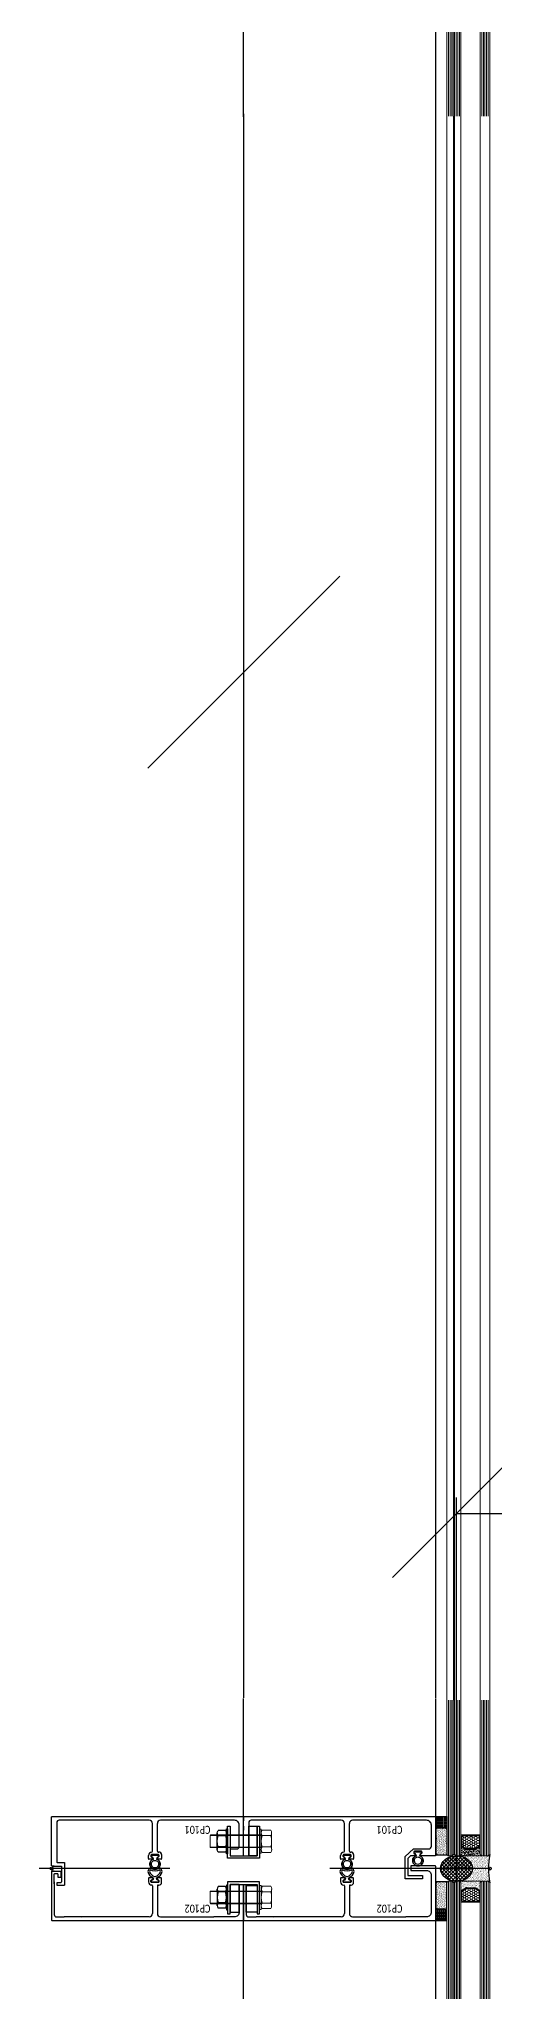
# Model space of a CAD drawing. Header units: millimetres. Extents: x 182 to 305, y 81 to 164.
# Drawn here: x 260.941 to 261.226, y 95.553 to 96.773 of the extents above; entities that cross this region are included whole.
import ezdxf

# ---------------------------------------------------------------- set-up
doc = ezdxf.new("R2010")
doc.units = ezdxf.units.MM
doc.linetypes.add('ACAD_ISO04W100', pattern=[30.5, 24, -3, 0.5, -3])
for name, color, linetype in [('Cascio-Accesorios', 7, 'Continuous'), ('Cascio-Perfil', 7, 'Continuous'), ('Cascio-Perfil Crudo', 7, 'Continuous'), ('Cascio-Rotulo', 7, 'Continuous'), ('Cascio-Silicona', 7, 'Continuous'), ('estructura', 7, 'Continuous')]:
    doc.layers.add(name, color=color, linetype=linetype)
doc.layers.add('Cascio-vidrio', color=7, linetype='Continuous', lineweight=9)
doc.layers.add('DIMENSION', color=1, linetype='Continuous', lineweight=25)
doc.styles.add('ARIALNARROW', font='ARIALN.TTF')
doc.styles.add('ROMANS', font='calibri.ttf', dxfattribs={"width": 0.8})
doc.dimstyles.new('C', dxfattribs={"dimscale": 1.5, "dimtxt": 0.15, "dimasz": 0.08, "dimexe": 0.01, "dimexo": 0, "dimgap": 0.025, "dimtad": 1, "dimzin": 0, "dimdsep": 46, "dimtxsty": 'ARIALNARROW', "dimblk": 'OBLIQUE', "dimcen": 0, "dimclrd": 256, "dimclre": 256, "dimclrt": 256, "dimadec": 0, "dimazin": 0, "dimtfac": 1.666667, "dimtofl": 0, "dimtmove": 0, "dimatfit": 0, "dimldrblk": 'OBLIQUE', "dimfxl": 0.1, "dimtolj": 1, "dimtzin": 0, "dimarcsym": 0})
pattern_1 = [(37.5, (9165.6435, 6357.9147), (-0.04000078, 1.22353309), [0, -0.9652, 0, -1.0795, 0, -1.031875]), (7.5, (9165.6435, 6357.9147), (1.1238082, 1.79206275), [0, -0.5207, 0, -0.86995, 0, -0.333375]), (327.5, (9164.8624, 6357.9147), (1.97748093, 0.00359296), [0, -0.3175, 0, -1.143, 0, -1.49225]), (317.5, (9164.8624, 6357.9147), (1.90889113, 0.5573233), [0, -0.15875, 0, -0.7493, 0, -0.85725])]

# ---------------------------------------------------------------- blocks, each defined once
blk = doc.blocks.new('A$C374C1684')
at = {"layer": 'Cascio-Accesorios', "color": 8, "ltscale": 5}
for p, q in [((0.731875, 2.684201, -45100.158411), (0.731875, 12.789444, -45100.158411)), ((0.731875, 12.789444, -45100.158411), (0.731875, 11.105237, -45100.158411)), ((1.363453, 14.473651, -45100.158411), (5.869489, 14.473651, -45100.158411)), ((6.501067, 2.684201, -45100.158411), (6.501067, 12.789444, -45100.158411)), ((6.501067, 12.789444, -45100.158411), (6.501067, 11.105237, -45100.158411)), ((6.501067, 2.684201, -45100.158411), (6.501067, 12.789444, -45100.158411)), ((6.501067, 12.789444, -45100.158411), (6.501067, 11.105237, -45100.158411)), ((0.731875, 3.736831, -45100.158411), (0.731875, 11.736815, -45100.158411)), ((0.731875, 4.368408, -45100.158411), (0.731875, 2.684201, -45100.158411)), ((1.363453, 11.105237, -45100.158411), (5.869489, 11.105237, -45100.158411)), ((1.363453, 4.368408, -45100.158411), (5.869489, 4.368408, -45100.158411)), ((1.363453, 0.999994, -45100.158411), (5.869489, 0.999994, -45100.158411)), ((6.501067, 3.736831, -45100.158411), (6.501067, 11.736815, -45100.158411)), ((6.501067, 3.736831, -45100.158411), (6.501067, 11.736815, -45100.158411)), ((6.501067, 4.368408, -45100.158411), (6.501067, 2.684201, -45100.158411)), ((6.501067, 4.368408, -45100.158411), (6.501067, 2.684201, -45100.158411))]:
    blk.add_line(p, q, dxfattribs=at)
at = {"layer": 'Cascio-Accesorios', "color": 8, "ltscale": 5, "elevation": -45100.158411}
blk.add_lwpolyline([(0.749997, 15.473649), (-0.000002, 15.473649), (-0.000002, -0.000004), (0.749997, -0.000004)], close=True, dxfattribs=at)
at = {"layer": 'Cascio-Accesorios', "color": 8, "ltscale": 5}
for centre, radius, start, end in [((3.293274, 12.789444, -45100.158411), 2.561398, 138.88791, 221.11209), ((3.939669, 12.789444, -45100.158411), 2.561398, 318.88791, 41.11209), ((10.030102, 7.736823, -45100.158411), 9.298227, 158.760689, 201.239311), ((3.293274, 2.684201, -45100.158411), 2.561398, 138.88791, 221.11209), ((1.363453, 11.105237, -45100.158411), 5.35e-14, 90, 352.224181), ((5.869489, 11.105237, -45100.158411), 5.35e-14, 187.775819, 90), ((-2.79716, 7.736823, -45100.158411), 9.298227, 338.760689, 21.239311), ((3.939669, 2.684201, -45100.158411), 2.561398, 318.88791, 41.11209)]:
    blk.add_arc(centre, radius, start, end, dxfattribs=at)
blk = doc.blocks.new('bulon 7.95x32')
at = {"layer": 'Cascio-Accesorios', "color": 8, "lineweight": 9, "ltscale": 5}
for p, q in [((-6.502276, 5.226516), (-6.502276, -5.066151)), ((-0.594381, 6.976516), (-5.907895, 6.976516)), ((-0.594381, 3.476516), (-5.907895, 3.476516)), ((0, 5.066151), (0, -5.066151)), ((31.65, 3.951518, 178402.451728), (0, 3.951522)), ((32, 3.601518, 168490.710426), (0, 3.601522)), ((31.65, 3.951518, 168490.710426), (32, 3.601518, 168490.710426)), ((32, -3.648486, -168490.710426), (32, 3.601518, 168490.710426)), ((-0.594381, -3.523484), (-5.907895, -3.523484)), ((-0.594381, -7.023484), (-5.907895, -7.023484)), ((32, -3.648486, 168490.710426), (0, -3.64849)), ((31.65, -3.998486, 178402.451728), (0, -3.99849)), ((31.65, -3.998486, 168490.710426), (32, -3.648486, 168490.710426))]:
    blk.add_line(p, q, dxfattribs=at)
blk.add_lwpolyline([(0, -7.5), (1, -7.5), (1, 7.5), (0, 7.5)], close=True, dxfattribs=at)
for centre, radius, start, end in [((4.084644, -0.023484), 10.587768, 160.696615, 199.303385), ((-3.628878, 5.226516), 2.873399, 142.480248, 217.519752), ((-2.873399, 5.226516), 2.873399, 322.480248, 37.519752), ((-10.58692, -0.023484), 10.587768, 340.696615, 19.303385), ((-3.665039, -5.273484), 2.844803, 142.03668, 217.96332)]:
    blk.add_arc(centre, radius, start, end, dxfattribs=at)
at = {"layer": 'Cascio-Accesorios', "color": 8, "ltscale": 10}
blk.add_arc((-4.224417, 3.279967), 5.02e-14, 90, 352.224181, dxfattribs=at)
at = {"layer": 'Cascio-Accesorios', "color": 8}
blk.add_arc((-2.837237, -5.273484), 2.844803, 322.03668, 37.96332, dxfattribs=at)
blk = doc.blocks.new('U 20x20-JL')
at = {"layer": 'Cascio-Perfil Crudo'}
blk.add_lwpolyline([(-20, 1.5), (0, 1.5), (0, 0), (-18.5, 0), (-18.5, -17), (0, -17), (0, -18.5), (-20, -18.5)], close=True, dxfattribs=at)
blk = doc.blocks.new('DVH 6+12+4-4')
at = {"layer": 'Cascio-vidrio', "lineweight": 5}
h = blk.add_hatch(dxfattribs=at)
h.set_pattern_fill('AR-SAND', color=9, scale=0.025, style=0)
h.set_pattern_definition([(217.5, (241.7352, 295.9723), (0.0400008, -1.223533), [0, -0.9652, 0, -1.0795, 0, -1.031875]), (187.5, (241.7352, 295.9723), (-1.123808, -1.792063), [0, -0.5207, 0, -0.86995, 0, -0.333375]), (147.5, (242.5162, 295.9723), (-1.977481, -0.003593), [0, -0.3175, 0, -1.143, 0, -1.49225]), (137.5, (242.5162, 295.9723), (-1.908891, -0.557323), [0, -0.15875, 0, -0.7493, 0, -0.85725])])
h.paths.add_polyline_path([(-20.8, -5.2), (-20.8, 0.8), (-8.8, 0.8), (-8.8, -5.2), (-11.8, -3.2), (-17.8, -3.2)])
at = {"layer": 'Cascio-vidrio', "ltscale": 0.8}
h = blk.add_hatch(color=9, dxfattribs=at)
h.dxf.hatch_style = 1
h.paths.add_polyline_path([(-4.8, -96.5), (-4, -96.5), (-4, 0), (-4.8, 0)])
at = {"layer": 'Cascio-vidrio', "lineweight": 5}
h = blk.add_hatch(dxfattribs=at)
h.set_pattern_fill('HONEY', color=9, scale=7.5, style=0)
h.set_pattern_definition([(180, (-1247.1529, -7950.73134), (-1.40625, 0.81189881), [0.9375, -1.875]), (60, (-1247.1529, -7950.73134), (1.40625, 0.81189882), [0.9375, -1.875]), (120, (-1247.1529, -7950.73134), (-3e-09, 1.62379763), [-1.875, 0.9375])])
h.paths.add_polyline_path([(-11.9, -3.7), (-17.6, -3.7), (-20.3, -5.5), (-20.3, -11.7), (-9.3, -11.7), (-9.3, -5.5)])
at = {"layer": 'Cascio-vidrio', "color": 9, "ltscale": 0.8}
for p, q in [((-25.8, -96.5), (-25.8, 0.8)), ((-24.8, -96.5), (-24.8, 0.8)), ((-23.8, -96.5), (-23.8, 0.8)), ((-22.8, -96.5), (-22.8, 0.8)), ((-21.8, -96.5), (-21.8, 0.8)), ((-7.8, -96.5), (-7.8, 0.8)), ((-6.8, -96.5), (-6.8, 0.8)), ((-5.8, -96.5), (-5.8, 0.8)), ((-3, -96.5), (-3, 0.8)), ((-2, -96.5), (-2, 0.8)), ((-1, -96.5), (-1, 0.8))]:
    blk.add_line(p, q, dxfattribs=at)
at = {"layer": 'Cascio-vidrio', "lineweight": 5}
blk.add_line((-7.8, 0.8), (-21.6, 0.8), dxfattribs=at)
at = {"layer": 'Cascio-vidrio', "lineweight": 13}
for p, q in [((-17.8, -3.2), (-20.8, -5.2)), ((-20.8, -12.2), (-20.8, -5.2)), ((-8.8, -12.2), (-20.8, -12.2)), ((-17.6, -3.7), (-20.3, -5.5)), ((-20.3, -11.7), (-20.3, -5.5)), ((-9.3, -11.7), (-20.3, -11.7)), ((-17.8, -3.2), (-11.8, -3.2)), ((-17.6, -3.7), (-11.9, -3.7)), ((-11.9, -3.7), (-9.3, -5.5)), ((-11.8, -3.2), (-8.8, -5.2)), ((-9.3, -5.5), (-9.3, -11.7)), ((-8.8, -5.2), (-8.8, -12.2))]:
    blk.add_line(p, q, dxfattribs=at)
at = {"layer": 'Cascio-vidrio', "ltscale": 0.8}
for points in [[(-26.8, -96.5), (-26.8, 0), (-26, 0.8), (-21.6, 0.8), (-20.8, 0), (-20.8, -96.5)], [(-8.8, -96.5), (-8.8, 0), (-8, 0.8), (-5.6, 0.8), (-4.8, 0), (-4.8, -96.5)], [(0, -96.5), (0, 0), (-0.8, 0.8), (-3.2, 0.8), (-4, 0), (-4, -96.5)]]:
    blk.add_lwpolyline(points, dxfattribs=at)
at = {"layer": 'Cascio-vidrio', "color": 9, "ltscale": 0.8}
blk.add_lwpolyline([(-4.8, -96.5), (-4.8, 0), (-4, 0), (-4, -96.5)], dxfattribs=at)
blk = doc.blocks.new('A$C563B6C09')
at = {"layer": 'Cascio-Accesorios'}
h = blk.add_hatch(dxfattribs=at)
h.set_pattern_fill('ANSI33', color=8, scale=5.079944, angle=135, style=0)
h.set_pattern_definition([(7e-15, (72753.0125, -14790.057), (2e-16, -1.26998603), []), (7e-15, (72753.6475, -14789.422), (2e-16, -1.26998603), [0.634993015, -0.317496507])])
h.paths.add_polyline_path([(73.2, 27.7), (80.3, 27.7), (80.3, 34.7), (73.2, 34.7)])
at = {"layer": 'Cascio-Silicona'}
h = blk.add_hatch(dxfattribs=at)
h.set_pattern_fill('AR-SAND', color=256, scale=0.507994, style=0)
h.set_pattern_definition([(142.5, (72753.0125, -14790.057), (0.032000274, 0.978815707), [0, -0.772151506, 0, -0.8635905, 0, -0.825490919]), (172.5, (72753.0125, -14790.057), (-0.899036676, 1.43363443), [0, -0.4165554176, 0, -0.695952344, 0, -0.266697066]), (212.5, (72753.6373, -14790.057), (-1.581966663, 0.002874768), [0, -0.253997206, 0, -0.914389941, 0, -1.193786867]), (222.5, (72753.6373, -14790.057), (-1.527095516, 0.445854282), [0, -0.126998603, 0, -0.599433406, 0, -0.685792456])])
h.paths.add_polyline_path([(80.3, 27.7), (97.4, 27.7), (97.4, 34.7), (80.3, 34.7)])
for centre in [(105.7, 274.6), (105.7, 274.6), (105.7, 0.9), (105.7, 0.9)]:
    blk.add_circle(centre, 0.895)
at = {"layer": 'Cascio-Accesorios'}
blk.add_line((73.2, 35), (73.2, 27.7), dxfattribs=at)
for points in [[(99.5, 211.1, -0.099387), (98.5, 211.5), (98.3, 212.2, 0.331632), (97.8, 212.5), (97.3, 212.5), (97.3, 207.7), (97.8, 207.7, 0.331632), (98.3, 208), (98.5, 208.7, -0.099387), (99.5, 209.1, -0.336481), (100.1, 208.8, 0.253762), (103.9, 205.6, 0.126459), (105.9, 206.7, 0.392085), (106, 207.3, -0.321125), (105.9, 213, 0.392085), (105.8, 213.6, 0.116798), (103.9, 214.5, 0.254204), (100.1, 211.4, -0.336481)], [(100.8, 209.9, 0.29008), (103.9, 206.7, 0.08071), (104.9, 207.1, -0.275129), (104.8, 213.1, 0.071164), (103.9, 213.5, 0.291061), (100.8, 210.3, 0.10309)], [(99.5, 91.1, -0.099387), (98.5, 91.5), (98.3, 92.2, 0.331632), (97.8, 92.5), (97.3, 92.5), (97.3, 87.7), (97.8, 87.7, 0.331632), (98.3, 88), (98.5, 88.7, -0.099387), (99.5, 89.1, -0.336481), (100.1, 88.8, 0.253762), (103.9, 85.6, 0.126459), (105.9, 86.7, 0.392085), (106, 87.3, -0.321125), (105.9, 93, 0.392085), (105.8, 93.6, 0.116798), (103.9, 94.5, 0.254204), (100.1, 91.4, -0.336481)], [(100.8, 89.9, 0.29008), (103.9, 86.7, 0.08071), (104.9, 87.1, -0.275129), (104.8, 93.1, 0.071164), (103.9, 93.5, 0.291061), (100.8, 90.3, 0.10309)]]:
    blk.add_lwpolyline(points, format="xyb", close=True, dxfattribs=at)
blk.add_lwpolyline([(73.2, 27.7), (80.3, 27.7), (80.3, 34.7), (73.2, 34.7)], close=True, dxfattribs=at)
at = {"layer": 'Cascio-Perfil', "color": 8, "linetype": 'ACAD_ISO04W100', "ltscale": 0.5}
blk.add_line((105.7, 0.9), (105.7, 282.5), dxfattribs=at)
at = {"layer": 'Cascio-Perfil'}
for p, q in [((100.1, 269), (100.1, 270.6)), ((100.1, 270.6), (102, 270.6)), ((104.1, 269), (100.1, 269)), ((104.1, 274.4), (104.1, 269)), ((75.5, 213.7), (75.5, 266.9)), ((94.9, 211.7), (77.5, 211.7)), ((94.9, 208.6), (77.5, 208.6)), ((95.4, 208.1), (95.4, 207.6)), ((97, 207.9), (97, 212.3)), ((97.3, 212.6), (98.2, 212.6)), ((98.2, 207.6), (97.3, 207.6)), ((99.5, 214.2), (97.4, 214.2)), ((98.2, 212.6), (99.3, 211.4)), ((99.3, 208.7), (98.2, 207.6)), ((99.8, 211.6), (99.8, 213.9)), ((99.8, 206.3), (99.8, 208.5)), ((97, 206), (99.5, 206)), ((0, 154.7), (73.5, 154.7)), ((0, 154.7), (73.5, 154.7)), ((75.5, 93.7), (75.5, 146.9)), ((75.9, 154.7), (95.3, 154.7)), ((94.9, 91.7), (77.5, 91.7)), ((94.9, 88.6), (77.5, 88.6)), ((95.4, 88.1), (95.4, 87.6)), ((97, 87.9), (97, 92.3)), ((97, 86), (99.5, 86)), ((97.3, 92.6), (98.2, 92.6)), ((98.2, 87.6), (97.3, 87.6)), ((99.5, 94.2), (97.4, 94.2)), ((98.2, 92.6), (99.3, 91.4)), ((99.3, 88.7), (98.2, 87.6)), ((99.8, 91.6), (99.8, 93.9)), ((99.8, 86.3), (99.8, 88.5)), ((0, 34.7), (73.5, 34.7)), ((75.9, 34.7), (95.3, 34.7))]:
    blk.add_line(p, q, dxfattribs=at)
at = {"layer": 'Cascio-Perfil', "color": 9, "linetype": 'ACAD_ISO04W100', "ltscale": 0.5}
blk.add_line((105.7, 0.9), (105.7, 180.8), dxfattribs=at)
at = {"layer": 'Cascio-Perfil'}
for points in [[(104.1, 273.2), (104.1, 274.4, 0.414214), (103.8, 274.7), (73.5, 274.7, 0.414214), (73.2, 274.4), (73.2, 155, 0.414214), (73.5, 154.7), (75.9, 154.7)], [(97.3, 273.1), (77, 273.1, 0.414214), (75.5, 271.6), (75.5, 266.9)], [(96.1, 273.1), (102.2, 273.1, -0.414214), (102.5, 272.6), (102.5, 271.1)], [(95.8, 157.5), (78.5, 157.5, -0.414214), (75.5, 160.5), (75.5, 173.3)], [(95.8, 154.7), (73.5, 154.7, 0.414214), (73.2, 154.4), (73.2, 35, 0.414214), (73.5, 34.7), (75.9, 34.7)], [(95.8, 153.1), (77, 153.1, 0.414214), (75.5, 151.6), (75.5, 146.9)], [(99.5, 37.5), (78.5, 37.5, -0.414214), (75.5, 40.5), (75.5, 53.3)], [(95.3, 34.7), (107, 34.7, 0.414214), (107.3, 35), (107.3, 50.3)], [(104.5, 50.3), (104.5, 40.5, -0.414214), (101.5, 37.5), (99.5, 37.5)]]:
    blk.add_lwpolyline(points, format="xyb", dxfattribs=at)
for points in [[(75.5, 256.3), (75.4, 256.4)], [(75.5, 206.6), (75.5, 173.3)], [(79, 154.7), (81.8, 154.7)], [(79, 154.7), (81.8, 154.7)], [(95.3, 154.7), (95.8, 154.7)], [(97.3, 153.1), (97.3, 153.1)], [(75.5, 136.3), (75.4, 136.4)], [(75.5, 86.6), (75.5, 53.3)], [(107.3, 50.3), (104.5, 50.3)], [(79, 34.7), (81.8, 34.7)], [(79, 34.7), (81.8, 34.7)]]:
    blk.add_lwpolyline(points, dxfattribs=at)
at = {"layer": 'Cascio-Perfil', "color": 1}
for points in [[(95.8, 163.2), (78.5, 163.2), (78.5, 157.5), (95.8, 157.5)], [(95.1, 146.2), (78.5, 146.2), (78.5, 153.1), (95.1, 153.1)]]:
    blk.add_lwpolyline(points, close=True, dxfattribs=at)
at = {"layer": 'Cascio-Perfil'}
for centre, radius, start, end in [((102, 271.1), 0.5, 270, 0), ((77.5, 213.7), 2.03, 180, 270), ((77.5, 206.6), 2.03, 90, 180), ((94.9, 212.2), 0.508, 270, 358.7927), ((94.9, 208.1), 0.508, 0, 90), ((97.4, 212.1), 2.03, 90, 178.7927), ((97, 207.6), 1.6, 180, 270), ((97.3, 212.3), 0.3, 90, 180), ((97.3, 207.9), 0.3, 180, 270), ((99.5, 211.6), 0.3, 223, 0), ((99.5, 208.5), 0.3, 360, 137), ((99.5, 213.9), 0.3, 360, 90), ((99.5, 206.3), 0.3, 270, 0), ((77.5, 93.7), 2.03, 180, 270), ((77.5, 86.6), 2.03, 90, 180), ((94.9, 92.2), 0.508, 270, 358.7927), ((94.9, 88.1), 0.508, 0, 90), ((97.4, 92.1), 2.03, 90, 178.7927), ((97, 87.6), 1.6, 180, 270), ((97.3, 92.3), 0.3, 90, 180), ((97.3, 87.9), 0.3, 180, 270), ((99.5, 91.6), 0.3, 223, 0), ((99.5, 88.5), 0.3, 360, 137), ((99.5, 93.9), 0.3, 360, 90), ((99.5, 86.3), 0.3, 270, 0)]:
    blk.add_arc(centre, radius, start, end, dxfattribs=at)
at = {"layer": 'Cascio-Silicona', "color": 1}
blk.add_lwpolyline([(80.3, 27.7), (97.4, 27.7), (97.4, 34.7), (80.3, 34.7)], close=True, dxfattribs=at)
at = {"xscale": -0.999919, "yscale": 0.999919, "zscale": 0.999919, "rotation": 270}
blk.add_blockref('DVH 6+12+4-4', (96.9, 27.7), dxfattribs=at)
at = {"layer": 'Cascio-Perfil', "rotation": 90}
blk.add_blockref('A$C374C1684', (95.4, 164.7), dxfattribs=at)
at = {"layer": 'Cascio-Perfil', "xscale": 0.999998, "yscale": 0.999998, "zscale": 0.999998, "rotation": 90}
blk.add_blockref('bulon 7.95x32', (87.6, 143.7), dxfattribs=at)
at = {"layer": 'Cascio-Perfil', "xscale": -1}
blk.add_blockref('U 20x20-JL', (77.3, 163.2), dxfattribs=at)
at = {"layer": 'Defpoints', "char_height": 5, "width": 31.595, "attachment_point": 1, "rotation": 90, "style": 'ROMANS'}
for insert in [(78.1, 175.5), (78.1, 55.5)]:
    blk.add_mtext('CP102', dxfattribs=dict(at, insert=insert))
blk = doc.blocks.new('CP102-Doble')
blk.add_blockref('A$C563B6C09', (-105.65322, -0.895036))
blk = doc.blocks.new('CP101-Doble')
at = {"layer": 'Cascio-Accesorios'}
h = blk.add_hatch(dxfattribs=at)
h.set_pattern_fill('ANSI33', color=8, scale=5.079944, angle=135, style=0)
h.set_pattern_definition([(180, (-72647.3592, -14790.9524), (-2e-16, -1.26998603), []), (180, (-72647.9941, -14790.3174), (-2e-16, -1.26998603), [0.634993015, -0.317496507])])
h.paths.add_polyline_path([(32.5, 26.8), (25.4, 26.8), (25.4, 33.8), (32.5, 33.8)])
at = {"layer": 'Cascio-Silicona'}
h = blk.add_hatch(dxfattribs=at)
h.set_pattern_fill('AR-SAND', color=256, scale=0.507994, style=0)
h.set_pattern_definition([(37.5, (-72647.35915, -14790.9524), (-0.032000274, 0.978815707), [0, -0.772151506, 0, -0.8635905, 0, -0.825490919]), (7.5, (-72647.3592, -14790.9524), (0.899036676, 1.43363443), [0, -0.4165554176, 0, -0.695952344, 0, -0.266697066]), (327.5, (-72647.984, -14790.9524), (1.581966663, 0.002874768), [0, -0.253997206, 0, -0.914389941, 0, -1.193786867]), (317.5, (-72647.984, -14790.9524), (1.527095516, 0.445854282), [0, -0.126998603, 0, -0.599433406, 0, -0.685792456])])
h.paths.add_polyline_path([(25.4, 26.8), (8.3, 26.8), (8.3, 33.8), (25.4, 33.8)])
for centre in [(0, 273.7), (0, 273.7), (0, 0), (0, 0)]:
    blk.add_circle(centre, 0.895)
at = {"layer": 'Cascio-Accesorios'}
for p, q in [((5.8, 210.2), (5.8, 210.2)), ((5.8, 208.2), (5.8, 208.2)), ((7.4, 207.1), (6.8, 207.8)), ((7.2, 210.8), (7.4, 211.3)), ((7.9, 211.6), (8.4, 211.6)), ((8.4, 211.6), (8.4, 206.8)), ((8.4, 206.8), (7.9, 206.8)), ((5.8, 90.2), (5.8, 90.2)), ((5.8, 88.2), (5.8, 88.2)), ((7.4, 87.1), (6.8, 87.8)), ((7.2, 90.8), (7.4, 91.3)), ((7.9, 91.6), (8.4, 91.6)), ((8.4, 86.8), (7.9, 86.8)), ((8.4, 91.6), (8.4, 86.8)), ((32.5, 34.1), (32.5, 26.8))]:
    blk.add_line(p, q, dxfattribs=at)
for points in [[(5.8, 210.2, 0.409983), (3.1, 212.4, 1.117988), (3.1, 206, 0.410001), (5.8, 208.2)], [(4.8, 208.3, -0.426819), (3, 207, -1.172901), (3, 211.4, -0.612137), (4.8, 208.3, -0.517798)], [(5.8, 90.2, 0.409983), (3.1, 92.4, 1.117988), (3.1, 86, 0.410001), (5.8, 88.2)], [(4.8, 88.3, -0.426819), (3, 87, -1.172901), (3, 91.4, -0.612137), (4.8, 88.3, -0.517798)], [(7.9, 45.9, 0.409983), (5.2, 48.1, 1.117988), (5.2, 41.7, 0.410001), (7.9, 43.9)], [(6.9, 44, -0.426819), (5.2, 42.7, -1.172901), (5.2, 47.1, -0.612137), (6.9, 44, -0.517798)]]:
    blk.add_lwpolyline(points, format="xyb", dxfattribs=at)
for points in [[(6.8, 207.8, 0.177841), (5.8, 208.2, -0.409958), (3.1, 206, -1.117988), (3.1, 212.4, -0.409983), (5.8, 210.2), (5.8, 210.2, 0.127853), (7.2, 210.8), (7.4, 211.3, -0.331632), (7.9, 211.6), (8.4, 211.6), (8.4, 206.8), (7.9, 206.8, -0.331632), (7.4, 207.1)], [(6.8, 87.8, 0.177841), (5.8, 88.2, -0.409958), (3.1, 86, -1.117988), (3.1, 92.4, -0.409983), (5.8, 90.2), (5.8, 90.2, 0.127853), (7.2, 90.8), (7.4, 91.3, -0.331632), (7.9, 91.6), (8.4, 91.6), (8.4, 86.8), (7.9, 86.8, -0.331632), (7.4, 87.1)], [(9, 43.5, 0.177841), (7.9, 43.9, -0.409958), (5.2, 41.7, -1.117988), (5.2, 48.1, -0.409983), (7.9, 45.9), (7.9, 45.9, 0.127853), (9.3, 46.5), (9.5, 47, -0.331632), (10, 47.3), (10.5, 47.3), (10.5, 42.5), (10, 42.5, -0.331632), (9.5, 42.8)]]:
    blk.add_lwpolyline(points, format="xyb", close=True, dxfattribs=at)
blk.add_lwpolyline([(32.5, 26.8), (25.4, 26.8), (25.4, 33.8), (32.5, 33.8)], close=True, dxfattribs=at)
for centre, radius, start, end in [((5.3, 213.2), 3.08, 279.2467, 308.3903), ((5.8, 206.5), 1.65, 51.5616, 91.4745), ((7.9, 211.1), 0.5, 90, 163.3888), ((7.9, 207.3), 0.5, 196.6112, 270), ((5.3, 93.2), 3.08, 279.2467, 308.3903), ((5.8, 86.5), 1.65, 51.5616, 91.4745), ((7.9, 91.1), 0.5, 90, 163.3888), ((7.9, 87.3), 0.5, 196.6112, 270)]:
    blk.add_arc(centre, radius, start, end, dxfattribs=at)
at = {"layer": 'Cascio-Perfil'}
for p, q in [((-10.4, 270.6), (-10.4, 265.8)), ((-8.8, 270.6), (-10.4, 270.6)), ((-8.8, 268.1), (-8.8, 270.6)), ((1.6, 273.5), (1.6, 267.6)), ((1.6, 267.6), (-8.3, 267.6)), ((30.2, 212.8), (30.2, 266)), ((5.9, 210.7), (5.9, 213)), ((5.9, 205.4), (5.9, 207.6)), ((6.2, 213.3), (8.2, 213.3)), ((7.5, 211.7), (6.4, 210.5)), ((6.4, 207.8), (7.5, 206.7)), ((8.4, 211.7), (7.5, 211.7)), ((8.7, 207), (8.7, 211.4)), ((10.8, 210.8), (28.2, 210.8)), ((10.8, 207.7), (28.2, 207.7)), ((8.7, 205.1), (6.2, 205.1)), ((7.5, 206.7), (8.4, 206.7)), ((10.2, 207.2), (10.2, 206.7)), ((30.2, 172.4), (30.2, 205.7)), ((32.2, 153.8), (106.2, 153.8)), ((32.2, 153.8), (106.2, 153.8)), ((30.2, 92.8), (30.2, 146)), ((5.9, 90.7), (5.9, 93)), ((5.9, 85.4), (5.9, 87.6)), ((6.2, 93.3), (8.2, 93.3)), ((7.5, 91.7), (6.4, 90.5)), ((6.4, 87.8), (7.5, 86.7)), ((8.4, 91.7), (7.5, 91.7)), ((7.5, 86.7), (8.4, 86.7)), ((8.7, 87), (8.7, 91.4)), ((10.2, 87.2), (10.2, 86.7)), ((10.8, 90.8), (28.2, 90.8)), ((10.8, 87.7), (28.2, 87.7)), ((30.2, 52.4), (30.2, 85.7)), ((8.7, 85.1), (6.2, 85.1)), ((32.2, 33.8), (106.2, 33.8))]:
    blk.add_line(p, q, dxfattribs=at)
at = {"layer": 'Cascio-Perfil', "color": 8, "linetype": 'ACAD_ISO04W100', "ltscale": 0.5}
blk.add_line((0, 0), (0, 280), dxfattribs=at)
at = {"layer": 'Cascio-Perfil', "color": 9, "linetype": 'ACAD_ISO04W100', "ltscale": 0.5}
blk.add_line((0, 0), (0, 179.9), dxfattribs=at)
blk.add_line((0, 0), (0, 179.9), dxfattribs=at)
at = {"layer": 'Cascio-Perfil'}
for points in [[(30.2, 266), (30.2, 269.1, 0.414214), (28.7, 270.6), (4.3, 270.6, 0.414214), (3.8, 270.1), (3.8, 265.8), (-10.4, 265.8)], [(1.6, 272.2), (1.6, 273.5, -0.414214), (1.9, 273.8), (32.2, 273.8, -0.414214), (32.5, 273.5), (32.5, 154.1, -0.414214), (32.2, 153.8), (29.8, 153.8)], [(12.3, 162.3), (12.3, 158.1, 0.414214), (13.9, 156.5), (27.2, 156.5, 0.414214), (30.2, 159.5), (30.2, 172.4)], [(8, 153.8), (32.2, 153.8, -0.414214), (32.5, 153.5), (32.5, 34.1, -0.414214), (32.2, 33.8), (29.8, 33.8)], [(30.2, 146), (30.2, 149.1, 0.414214), (28.7, 150.6), (8, 150.6)], [(-0.6, 52.9), (7.6, 52.9), (12.3, 47.7), (12.3, 38.1, 0.414214), (13.9, 36.5), (27.2, 36.5, 0.414214), (30.2, 39.5), (30.2, 52.4)], [(23.9, 33.8), (8.3, 33.8, -0.414214), (8, 34.1), (8, 43.3, -0.679599), (8.5, 43.5), (9.6, 42.4), (10.5, 42.4, 0.414214), (10.8, 42.7), (10.8, 47.1, 0.414214), (10.5, 47.4), (9.6, 47.4), (8.5, 46.2, -0.679599), (8, 46.4), (8, 49.6), (6.4, 51.3), (-0.4, 51.3)]]:
    blk.add_lwpolyline(points, format="xyb", dxfattribs=at)
at = {"layer": 'Cascio-Perfil', "color": 1}
blk.add_lwpolyline([(26.5, 145.3), (8, 145.3), (8, 150.6), (26.5, 150.6)], close=True, dxfattribs=at)
at = {"layer": 'Cascio-Perfil'}
for points in [[(26.6, 153.8), (23.9, 153.8)], [(-0.4, 51.3), (-4.4, 51.3), (-4.4, 42.1), (-6.4, 42.1), (-6.4, 52.9), (-0.6, 52.9)], [(26.6, 33.8), (23.9, 33.8)]]:
    blk.add_lwpolyline(points, dxfattribs=at)
for centre, radius, start, end in [((-8.3, 268.1), 0.5, 180, 270), ((6.2, 213), 0.3, 90, 180), ((6.2, 210.7), 0.3, 180, 317), ((6.2, 207.6), 0.3, 43, 180), ((8.2, 211.2), 2.03, 1.2073, 90), ((8.4, 211.4), 0.3, 360, 90), ((10.8, 211.3), 0.508, 181.2073, 270), ((10.8, 207.2), 0.508, 90, 180), ((28.2, 212.8), 2.03, 270, 0), ((28.2, 205.7), 2.03, 0, 90), ((6.2, 205.4), 0.3, 180, 270), ((8.4, 207), 0.3, 270, 0), ((8.7, 206.7), 1.6, 270, 360), ((6.2, 93), 0.3, 90, 180), ((6.2, 90.7), 0.3, 180, 317), ((6.2, 87.6), 0.3, 43, 180), ((8.2, 91.2), 2.03, 1.2073, 90), ((8.4, 91.4), 0.3, 360, 90), ((8.4, 87), 0.3, 270, 0), ((8.7, 86.7), 1.6, 270, 360), ((10.8, 91.3), 0.508, 181.2073, 270), ((10.8, 87.2), 0.508, 90, 180), ((28.2, 92.8), 2.03, 270, 0), ((28.2, 85.7), 2.03, 0, 90), ((6.2, 85.4), 0.3, 180, 270)]:
    blk.add_arc(centre, radius, start, end, dxfattribs=at)
at = {"layer": 'Cascio-Silicona', "color": 1}
blk.add_lwpolyline([(25.4, 26.8), (8.3, 26.8), (8.3, 33.8), (25.4, 33.8)], close=True, dxfattribs=at)
at = {"xscale": 0.999908, "yscale": 0.999908, "zscale": 0.999908, "rotation": 90}
blk.add_blockref('DVH 6+12+4-4', (8.8, 26.8), dxfattribs=at)
at = {"layer": 'Cascio-Perfil', "xscale": -0.999998, "yscale": 0.999998, "zscale": 0.999998, "rotation": 270}
blk.add_blockref('bulon 7.95x32', (17.1, 142.8), dxfattribs=at)
at = {"layer": 'Cascio-Perfil'}
blk.add_blockref('U 20x20-JL', (26.5, 162.3), dxfattribs=at)
at = {"layer": 'Cascio-Perfil', "xscale": -1, "rotation": 270}
blk.add_blockref('A$C374C1684', (9.3, 163.8, 0), dxfattribs=at)
at = {"layer": 'Defpoints', "char_height": 5, "width": 31.595, "attachment_point": 1, "rotation": 90, "style": 'ROMANS'}
for insert in [(21.7, 174.6), (21.7, 54.6)]:
    blk.add_mtext('CP101', dxfattribs=dict(at, insert=insert))
blk = doc.blocks.new('A$C09576E9F')
at = {"layer": 'Cascio-Accesorios', "ltscale": 0.8}
h = blk.add_hatch(dxfattribs=at)
h.set_pattern_fill('ANSI37', color=8, scale=0.5)
h.set_pattern_definition([(45, (9165.6435, 6357.9147), (-1.12253202, 1.12253202), []), (135, (9165.6435, 6357.9147), (-1.12253202, -1.12253202), [])])
edge = h.paths.add_edge_path()
edge.add_ellipse((-14.679515, -16.615289), major_axis=(0, 9.952442), ratio=0.8037209253, start_angle=0, end_angle=360)
at = {"layer": 'Cascio-Silicona', "ltscale": 0.8}
h = blk.add_hatch(dxfattribs=at)
h.set_pattern_fill('AR-SAND', color=8, scale=0.025)
h.set_pattern_definition(pattern_1)
edge = h.paths.add_edge_path()
edge.add_line((-6.679547, -18.42927), (-6.679547, -16.629252))
edge.add_ellipse((-14.679515, -16.615289), major_axis=(0, 9.952442), ratio=0.8037209253, start_angle=179.999997915, end_angle=360, ccw=False)
edge.add_line((-14.679515, -26.567731), (-14.679515, -36.532549))
edge.add_arc((-14.679515, -37.427662), 0.895114, 78.719106043, 90, ccw=False)
edge.add_arc((-14.677772, -81.062431), 44.512926, 78.600195782, 89.776857238, ccw=False)
edge.add_line((-5.879614, -37.427662), (-6.679547, -36.62773))
edge.add_line((-6.679547, -36.62773), (-6.679547, -32.228103))
edge.add_line((-6.679547, -32.228103), (-6.679547, -18.42927))
h = blk.add_hatch(dxfattribs=at)
h.set_pattern_fill('AR-SAND', color=8, scale=0.025)
h.set_pattern_definition(pattern_1)
edge = h.paths.add_edge_path()
edge.add_line((-22.641774, -16.267447), (-22.679499, -16.229722))
edge.add_line((-22.679499, -16.229722), (-22.679499, -36.628036))
edge.add_line((-22.679499, -36.628036), (-23.479125, -37.427662))
edge.add_line((-23.479125, -37.427662), (-23.475929, -37.427662))
edge.add_arc((-14.677772, -81.062431), 44.512926, 90.227719741, 101.399804217, ccw=False)
edge.add_arc((-14.679515, -37.427662), 0.895114, 90.000013672, 101.285470935, ccw=False)
edge.add_line((-14.679515, -36.532549), (-14.679515, -26.527665))
edge.add_line((-14.679515, -26.527665), (-15.396538, -26.527665))
edge.add_line((-15.396538, -26.527665), (-16.80754, -26.209073))
edge.add_line((-16.80754, -26.209073), (-18.150145, -25.582129))
edge.add_line((-18.150145, -25.582129), (-19.381201, -24.666984))
edge.add_line((-19.381201, -24.666984), (-20.461141, -23.49305))
edge.add_line((-20.461141, -23.49305), (-21.355255, -22.098059))
edge.add_line((-21.355255, -22.098059), (-22.034805, -20.526847))
edge.add_line((-22.034805, -20.526847), (-22.47795, -18.829915))
edge.add_line((-22.47795, -18.829915), (-22.670446, -17.061803))
edge.add_line((-22.670446, -17.061803), (-22.641774, -16.267447))
at = {"layer": 'Cascio-Accesorios', "ltscale": 0.8}
blk.add_ellipse((-14.679515, -16.615289), major_axis=(0, 9.952442), ratio=0.803721, dxfattribs=at)
at = {"layer": 'Cascio-Silicona', "color": 1, "ltscale": 0.8}
blk.add_arc((-14.677772, -81.062431), 44.512926, 78.600196, 101.401807, dxfattribs=at)
blk = doc.blocks.new('_Oblique')
at = {"layer": 'estructura', "color": 0, "lineweight": -2}
blk.add_line((-0.5, -0.5), (0.5, 0.5), dxfattribs=at)
blk = doc.blocks.new('*D32')
at = {"layer": 'Defpoints', "color": 0}
for p in [(281.265706, 95.851527), (281.265706, 94.651527), (261.201881, 94.437686)]:
    blk.add_point(p, dxfattribs=at)
at = {"layer": 'DIMENSION', "lineweight": -2}
for p, q in [((261.201881, 94.437686), (261.201881, 95.861527)), ((281.265706, 94.651527), (281.265706, 95.861527)), ((261.201881, 95.851527), (281.265706, 95.851527))]:
    blk.add_line(p, q, dxfattribs=at)
at = {"layer": 'DIMENSION', "lineweight": -2, "xscale": 0.08, "yscale": 0.08, "zscale": 0.08, "rotation": 180}
blk.add_blockref('_Oblique', (261.201881, 95.851527), dxfattribs=at)
at = {"layer": 'DIMENSION', "lineweight": -2, "xscale": 0.08, "yscale": 0.08, "zscale": 0.08}
blk.add_blockref('_Oblique', (281.265706, 95.851527), dxfattribs=at)
at = {"layer": 'DIMENSION', "insert": (271.233794, 95.953104), "char_height": 0.15, "attachment_point": 5, "style": 'ARIALNARROW'}
blk.add_mtext('\\A1;20.06', dxfattribs=at)

msp = doc.modelspace()

# ---------------------------------------------------------------- linework, layer by layer
at = {"layer": 'Cascio-Perfil', "color": 252, "ltscale": 0.8}
for p, q in [((261.068916, 95.736438, -161.20042), (261.068916, 96.725853, -277.300681)), ((261.188916, 95.736438, -161.20042), (261.188916, 96.725853, -277.300681))]:
    msp.add_line(p, q, dxfattribs=at)
at = {"layer": 'Cascio-vidrio', "color": 252, "ltscale": 0.8}
for p, q in [((261.195936, 95.735038, -161.20042), (261.195936, 96.724454, -277.300681)), ((261.199936, 95.735038, -161.20042), (261.199936, 96.724454, -277.300681)), ((261.200696, 95.735038, -161.20042), (261.200696, 96.724454, -277.300681)), ((261.204695, 95.735038, -161.20042), (261.204695, 96.724454, -277.300681)), ((261.216694, 95.735038, -161.20042), (261.216694, 96.724454, -277.300681)), ((261.222694, 95.735038, -161.20042), (261.222694, 96.724454, -277.300681))]:
    msp.add_line(p, q, dxfattribs=at)
at = {"layer": 'estructura', "color": 252, "lineweight": -2}
msp.add_line((261.008916, 96.317079), (261.128916, 96.437079), dxfattribs=at)

# ---------------------------------------------------------------- block references
at = {"color": 252, "xscale": 0.001, "yscale": 0.001, "zscale": 0.001, "rotation": 90}
for name, p in [('CP102-Doble', (261.222694, 96.829765, -277.300681)), ('CP101-Doble', (261.222694, 95.629727, -161.20042)), ('A$C563B6C09', (261.223589, 95.524074, -161.20042))]:
    msp.add_blockref(name, p, dxfattribs=at)
at = {"layer": 'Cascio-Rotulo', "color": 252, "ltscale": 0.8, "xscale": 0.001, "yscale": 0.001, "zscale": 0.001, "rotation": 90}
msp.add_blockref('A$C09576E9F', (261.185266, 95.644405, -161.20042), dxfattribs=at)

# ---------------------------------------------------------------- dimensions: what is measured, and where the dimension line sits
at = {"layer": 'DIMENSION'}
dim = msp.add_linear_dim(base=(281.265706, 95.851527), p1=(261.201881, 94.437686, -45.100158), p2=(281.265706, 94.651527), dimstyle='C', override={"dimscale": 1, "dimlfac": 1, "dimtxsty": 'ARIALNARROW', "dimtolj": 1}, dxfattribs=at)
dim.commit()
dim.dimension.update_dxf_attribs({"geometry": '*D32', "text_midpoint": (271.233794, 95.953104)})

doc.saveas('drawing.dxf')
